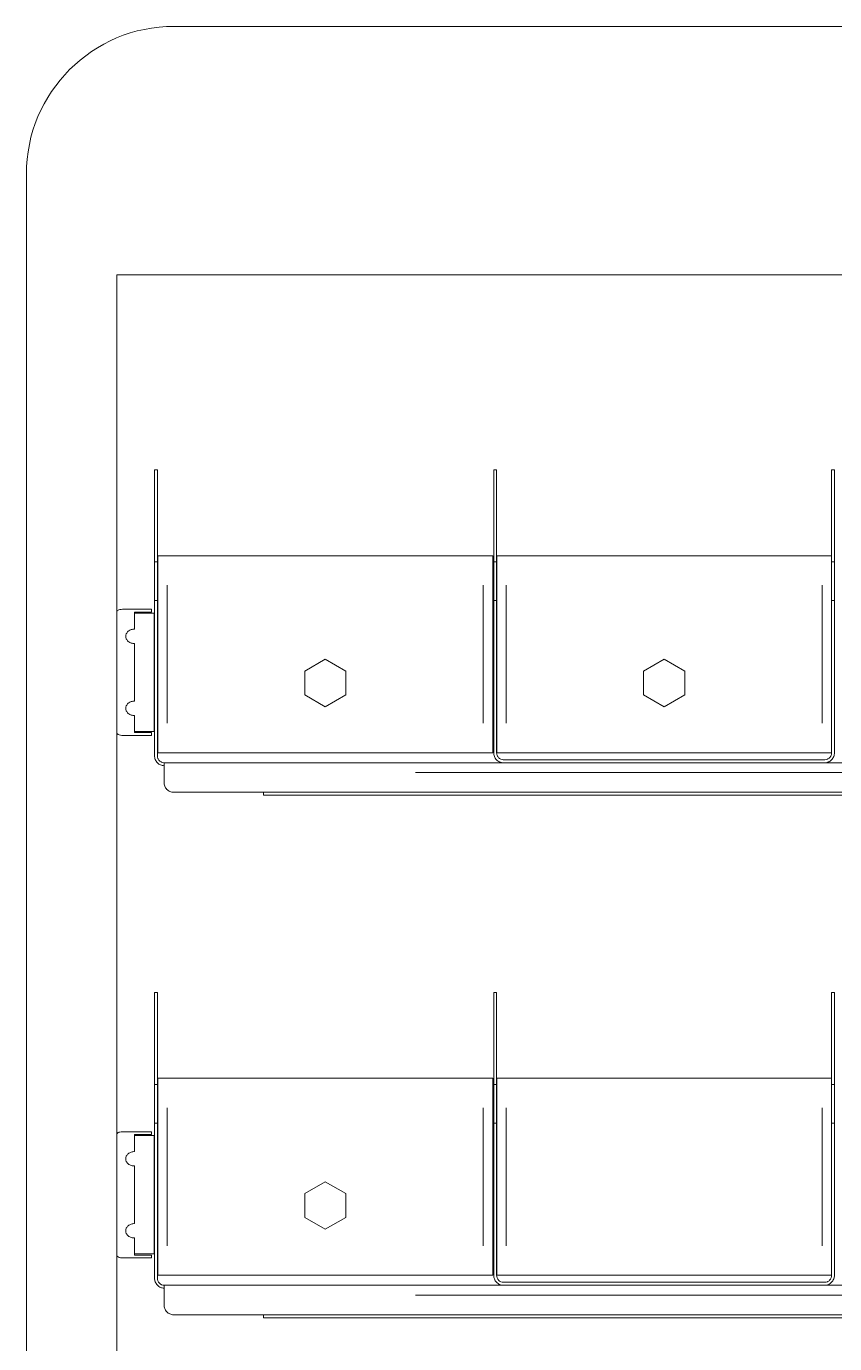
# Model space of a CAD drawing. Header units: millimetres. Extents: x 2057 to 9175, y 1255 to 6854.
# Drawn here: x 3883 to 4293, y 4444 to 5112 of the extents above; entities that cross this region are included whole.
import ezdxf

# ---------------------------------------------------------------- set-up
doc = ezdxf.new("R2010")
doc.units = ezdxf.units.MM

msp = doc.modelspace()

# ---------------------------------------------------------------- linework, layer by layer
at = {"color": 7, "linetype": 'Continuous', "lineweight": 15}
for p, q in [((4798.31, 5112.07), (3958.31, 5112.07)), ((3883.31, 5037.07), (3883.31, 3773.07)), ((3929.31, 3813.07), (3929.31, 4986.07)), ((3929.31, 4986.07), (4827.31, 4986.07)), ((3948.4, 4887.07), (3949.83, 4887.07)), ((3948.4, 4840.39), (3948.4, 4887.07)), ((3949.83, 4887.07), (3949.83, 4840.39)), ((4120.51, 4887.07), (4121.94, 4887.07)), ((4120.51, 4840.39), (4120.51, 4887.07)), ((4121.94, 4887.07), (4121.94, 4840.39)), ((4291.89, 4887.07), (4293.33, 4887.07)), ((4291.89, 4840.39), (4291.89, 4887.07)), ((4293.33, 4887.07), (4293.33, 4840.39)), ((3948.4, 4820.81), (3948.4, 4840.39)), ((3949.83, 4840.39), (3949.83, 4820.81)), ((3950.06, 4743.57), (3950.06, 4843.57)), ((3954.83, 4843.57), (4115.18, 4843.57)), ((4119.95, 4743.57), (4119.95, 4843.57)), ((4120.51, 4820.81), (4120.51, 4840.39)), ((4121.94, 4840.39), (4121.94, 4820.81)), ((4122.02, 4743.57), (4122.02, 4843.57)), ((4126.8, 4843.57), (4287.14, 4843.57)), ((4291.89, 4820.81), (4291.89, 4840.39)), ((4293.33, 4840.39), (4293.33, 4820.81)), ((3948.4, 4742.07), (3948.4, 4820.81)), ((3949.83, 4820.81), (3949.83, 4742.07)), ((4120.51, 4820.81), (4120.51, 4743.57)), ((4121.94, 4743.57), (4121.94, 4820.81)), ((4291.89, 4743.57), (4291.89, 4820.81)), ((4293.33, 4820.81), (4293.33, 4743.57)), ((3932.03, 4816.41), (3946.75, 4816.41)), ((3946.75, 4814.98), (3938.24, 4814.98)), ((3938.24, 4814.98), (3938.24, 4806.32)), ((3938.24, 4814.41), (3938.24, 4806.32)), ((3948.18, 4814.41), (3938.24, 4814.41)), ((3946.75, 4814.98), (3946.75, 4816.41)), ((3948.18, 4754.41), (3948.18, 4814.41)), ((3938.24, 4769.8), (3938.24, 4799.02)), ((3938.24, 4799.02), (3938.24, 4769.8)), ((4024.56, 4785), (4035.01, 4791.03)), ((4035.01, 4791.03), (4045.45, 4785)), ((4206.98, 4791.03), (4196.53, 4785)), ((4217.42, 4785), (4206.98, 4791.03)), ((4024.56, 4772.94), (4024.56, 4785)), ((4045.45, 4785), (4045.45, 4772.94)), ((4196.53, 4785), (4196.53, 4772.94)), ((4217.42, 4772.94), (4217.42, 4785)), ((4035.01, 4766.91), (4024.56, 4772.94)), ((4045.45, 4772.94), (4035.01, 4766.91)), ((4196.53, 4772.94), (4206.98, 4766.91)), ((4206.98, 4766.91), (4217.42, 4772.94)), ((3938.24, 4753.85), (3938.24, 4762.51)), ((3938.24, 4754.41), (3938.24, 4762.51)), ((3932.03, 4752.41), (3946.75, 4752.41)), ((3938.24, 4754.41), (3948.18, 4754.41)), ((3946.75, 4753.85), (3938.24, 4753.85)), ((3946.75, 4753.85), (3946.75, 4752.41)), ((3953.18, 4733.57), (3953.18, 4738.57)), ((3953.18, 4738.57), (4803.43, 4738.57)), ((4803.43, 4738.57), (3953.18, 4738.57)), ((4115.18, 4743.57), (3954.83, 4743.57)), ((4288.55, 4740.07), (4125.28, 4740.07)), ((4125.28, 4738.57), (4288.55, 4738.57)), ((4287.14, 4743.57), (4126.8, 4743.57)), ((3953.18, 4728.57), (3953.18, 4733.57)), ((3958.02, 4723.57), (4798.59, 4723.57)), ((4003.72, 4722.06), (4003.72, 4723.57)), ((4003.72, 4722.06), (4758.45, 4722.06)), ((3948.4, 4622.07), (3949.83, 4622.07)), ((3948.4, 4575.39), (3948.4, 4622.07)), ((3949.83, 4622.07), (3949.83, 4575.39)), ((4120.51, 4622.07), (4121.94, 4622.07)), ((4120.51, 4575.39), (4120.51, 4622.07)), ((4121.94, 4622.07), (4121.94, 4575.39)), ((4291.89, 4622.07), (4293.33, 4622.07)), ((4291.89, 4575.39), (4291.89, 4622.07)), ((4293.33, 4622.07), (4293.33, 4575.39)), ((3950.06, 4578.57), (3950.06, 4478.57)), ((3954.83, 4578.57), (4115.18, 4578.57)), ((4119.95, 4578.57), (4119.95, 4478.57)), ((4122.02, 4578.57), (4122.02, 4478.57)), ((4126.8, 4578.57), (4287.14, 4578.57)), ((3948.4, 4555.81), (3948.4, 4575.39)), ((3949.83, 4575.39), (3949.83, 4555.81)), ((4120.51, 4555.81), (4120.51, 4575.39)), ((4121.94, 4575.39), (4121.94, 4555.81)), ((4291.89, 4555.81), (4291.89, 4575.39)), ((4293.33, 4575.39), (4293.33, 4555.81)), ((3932.03, 4551.41), (3946.75, 4551.41)), ((3946.75, 4549.98), (3946.75, 4551.41)), ((3948.4, 4477.07), (3948.4, 4555.81)), ((3949.83, 4555.81), (3949.83, 4477.07)), ((4120.51, 4555.81), (4120.51, 4478.57)), ((4121.94, 4478.57), (4121.94, 4555.81)), ((4291.89, 4478.57), (4291.89, 4555.81)), ((4293.33, 4555.81), (4293.33, 4478.57)), ((3946.75, 4549.98), (3938.24, 4549.98)), ((3938.24, 4549.98), (3938.24, 4541.32)), ((3938.24, 4549.41), (3938.24, 4541.32)), ((3948.18, 4549.41), (3938.24, 4549.41)), ((3948.18, 4489.41), (3948.18, 4549.41)), ((3938.24, 4534.02), (3938.24, 4504.8)), ((4024.56, 4520), (4035.01, 4526.03)), ((4035.01, 4526.03), (4045.45, 4520)), ((4024.56, 4507.94), (4024.56, 4520)), ((4045.45, 4520), (4045.45, 4507.94)), ((4035.01, 4501.91), (4024.56, 4507.94)), ((4045.45, 4507.94), (4035.01, 4501.91)), ((3938.24, 4489.41), (3938.24, 4497.51)), ((3938.24, 4488.85), (3938.24, 4497.51)), ((3932.03, 4487.41), (3946.75, 4487.41)), ((3938.24, 4489.41), (3948.18, 4489.41)), ((3946.75, 4488.85), (3938.24, 4488.85)), ((3946.75, 4488.85), (3946.75, 4487.41)), ((4115.18, 4478.57), (3954.83, 4478.57)), ((4287.14, 4478.57), (4126.8, 4478.57)), ((3953.18, 4468.57), (3953.18, 4473.57)), ((3953.18, 4473.57), (4803.43, 4473.57)), ((4803.43, 4473.57), (3953.18, 4473.57)), ((4288.55, 4475.07), (4125.28, 4475.07)), ((4125.28, 4473.57), (4288.55, 4473.57)), ((3953.18, 4463.57), (3953.18, 4468.57)), ((3958.02, 4458.57), (4798.59, 4458.57)), ((4003.72, 4457.06), (4003.72, 4458.57)), ((4003.72, 4457.06), (4758.45, 4457.06))]:
    msp.add_line(p, q, dxfattribs=at)
at = {"color": 8, "linetype": 'Continuous', "lineweight": 15}
for p, q in [((3948.62, 4840.39), (3949.62, 4840.39)), ((4120.72, 4840.39), (4121.72, 4840.39)), ((4292.11, 4840.39), (4293.11, 4840.39)), ((3954.83, 4758.57), (3954.83, 4828.57)), ((4115.18, 4758.57), (4115.18, 4828.57)), ((4126.8, 4758.57), (4126.8, 4828.57)), ((4287.14, 4758.57), (4287.14, 4828.57)), ((3949.62, 4820.81), (3948.62, 4820.81)), ((4121.72, 4820.81), (4120.72, 4820.81)), ((4293.11, 4820.81), (4292.11, 4820.81)), ((4675.89, 4733.57), (4080.72, 4733.57)), ((3948.62, 4575.39), (3949.62, 4575.39)), ((4120.72, 4575.39), (4121.72, 4575.39)), ((4292.11, 4575.39), (4293.11, 4575.39)), ((3954.83, 4563.57), (3954.83, 4493.57)), ((4115.18, 4563.57), (4115.18, 4493.57)), ((4126.8, 4563.57), (4126.8, 4493.57)), ((4287.14, 4563.57), (4287.14, 4493.57)), ((3949.62, 4555.81), (3948.62, 4555.81)), ((4121.72, 4555.81), (4120.72, 4555.81)), ((4293.11, 4555.81), (4292.11, 4555.81)), ((4675.89, 4468.57), (4080.72, 4468.57))]:
    msp.add_line(p, q, dxfattribs=at)
at = {"color": 7, "linetype": 'Continuous', "lineweight": 15}
msp.add_arc((3958.31, 5037.07), 75, 90, 180, dxfattribs=at)
for points, knots in [([(3950.06, 4843.57), (3950.06, 4843.57), (3950.16, 4843.57), (3950.51, 4843.57), (3950.66, 4843.57), (3951.01, 4843.57), (3951.22, 4843.57), (3951.69, 4843.57), (3951.95, 4843.57), (3952.49, 4843.57), (3952.78, 4843.57), (3953.66, 4843.57), (3954.27, 4843.57), (3954.83, 4843.57)], [0, 0, 0, 0, 0.25, 0.25, 0.375, 0.375, 0.5, 0.5, 0.625, 0.625, 0.75, 0.75, 1, 1, 1, 1]), ([(4115.18, 4843.57), (4115.74, 4843.57), (4116.35, 4843.57), (4117.23, 4843.57), (4117.52, 4843.57), (4118.06, 4843.57), (4118.32, 4843.57), (4118.79, 4843.57), (4119, 4843.57), (4119.35, 4843.57), (4119.5, 4843.57), (4119.85, 4843.57), (4119.95, 4843.57), (4119.95, 4843.57)], [0, 0, 0, 0, 0.25, 0.25, 0.375, 0.375, 0.5, 0.5, 0.625, 0.625, 0.75, 0.75, 1, 1, 1, 1]), ([(4122.02, 4843.57), (4122.02, 4843.57), (4122.13, 4843.57), (4122.47, 4843.57), (4122.62, 4843.57), (4122.98, 4843.57), (4123.19, 4843.57), (4123.65, 4843.57), (4123.91, 4843.57), (4124.46, 4843.57), (4124.75, 4843.57), (4125.63, 4843.57), (4126.24, 4843.57), (4126.8, 4843.57)], [0, 0, 0, 0, 0.25, 0.25, 0.375, 0.375, 0.5, 0.5, 0.625, 0.625, 0.75, 0.75, 1, 1, 1, 1]), ([(4287.14, 4843.57), (4287.71, 4843.57), (4288.31, 4843.57), (4289.2, 4843.57), (4289.48, 4843.57), (4290.03, 4843.57), (4290.29, 4843.57), (4290.75, 4843.57), (4290.96, 4843.57), (4291.32, 4843.57), (4291.47, 4843.57), (4291.82, 4843.57), (4291.92, 4843.57), (4291.92, 4843.57)], [0, 0, 0, 0, 0.25, 0.25, 0.375, 0.375, 0.5, 0.5, 0.625, 0.625, 0.75, 0.75, 1, 1, 1, 1]), ([(3932.03, 4816.41), (3931.58, 4816.37), (3930.63, 4816.27), (3929.66, 4815.86), (3929.32, 4815.46), (3929.31, 4815.45)], [0, 0, 0, 0, 0.461755, 0.980111, 1, 1, 1, 1]), ([(3938.24, 4799.02), (3937.71, 4799.02), (3937.13, 4799.1), (3936.02, 4799.46), (3935.48, 4799.74), (3934.59, 4800.45), (3934.25, 4800.88), (3933.81, 4801.78), (3933.71, 4802.24), (3933.71, 4803.1), (3933.81, 4803.57), (3934.25, 4804.46), (3934.59, 4804.9), (3935.48, 4805.61), (3936.02, 4805.89), (3937.13, 4806.24), (3937.71, 4806.32), (3938.24, 4806.32)], [0, 0, 0, 0, 0.125, 0.125, 0.25, 0.25, 0.375, 0.375, 0.5, 0.5, 0.625, 0.625, 0.75, 0.75, 0.875, 0.875, 1, 1, 1, 1]), ([(3938.24, 4806.32), (3937.71, 4806.32), (3937.13, 4806.24), (3936.02, 4805.89), (3935.48, 4805.61), (3934.59, 4804.9), (3934.25, 4804.46), (3933.81, 4803.57), (3933.71, 4803.1), (3933.71, 4802.24), (3933.81, 4801.78), (3934.25, 4800.88), (3934.59, 4800.45), (3935.48, 4799.74), (3936.02, 4799.46), (3937.13, 4799.1), (3937.71, 4799.02), (3938.24, 4799.02)], [0, 0, 0, 0, 0.125, 0.125, 0.25, 0.25, 0.375, 0.375, 0.5, 0.5, 0.625, 0.625, 0.75, 0.75, 0.875, 0.875, 1, 1, 1, 1]), ([(3938.24, 4762.51), (3937.71, 4762.51), (3937.13, 4762.58), (3936.02, 4762.94), (3935.48, 4763.22), (3934.59, 4763.93), (3934.25, 4764.36), (3933.81, 4765.26), (3933.71, 4765.72), (3933.71, 4766.58), (3933.81, 4767.05), (3934.25, 4767.95), (3934.59, 4768.38), (3935.48, 4769.09), (3936.02, 4769.37), (3937.13, 4769.72), (3937.71, 4769.8), (3938.24, 4769.8)], [0, 0, 0, 0, 0.125, 0.125, 0.25, 0.25, 0.375, 0.375, 0.5, 0.5, 0.625, 0.625, 0.75, 0.75, 0.875, 0.875, 1, 1, 1, 1]), ([(3938.24, 4762.51), (3937.71, 4762.51), (3937.13, 4762.58), (3936.02, 4762.94), (3935.48, 4763.22), (3934.59, 4763.93), (3934.25, 4764.36), (3933.81, 4765.26), (3933.71, 4765.72), (3933.71, 4766.58), (3933.81, 4767.05), (3934.25, 4767.95), (3934.59, 4768.38), (3935.48, 4769.09), (3936.02, 4769.37), (3937.13, 4769.72), (3937.71, 4769.8), (3938.24, 4769.8)], [0, 0, 0, 0, 0.125, 0.125, 0.25, 0.25, 0.375, 0.375, 0.5, 0.5, 0.625, 0.625, 0.75, 0.75, 0.875, 0.875, 1, 1, 1, 1]), ([(3929.31, 4753.4), (3929.37, 4753.33), (3929.7, 4753), (3930.54, 4752.62), (3931.41, 4752.42), (3931.94, 4752.41), (3932.03, 4752.41)], [0, 0, 0, 0, 0.099553, 0.466632, 0.905893, 1, 1, 1, 1]), ([(3953.18, 4737.07), (3952.61, 4737.07), (3952.01, 4737.18), (3951.12, 4737.54), (3950.84, 4737.7), (3950.29, 4738.07), (3950.03, 4738.29), (3949.57, 4738.78), (3949.36, 4739.05), (3949, 4739.62), (3948.85, 4739.92), (3948.5, 4740.84), (3948.4, 4741.48), (3948.4, 4742.07)], [0, 0, 0, 0, 0.25, 0.25, 0.375, 0.375, 0.5, 0.5, 0.625, 0.625, 0.75, 0.75, 1, 1, 1, 1]), ([(3953.18, 4738.57), (3952.78, 4738.57), (3952.36, 4738.64), (3951.53, 4738.99), (3951.14, 4739.25), (3950.49, 4739.94), (3950.23, 4740.35), (3949.91, 4741.21), (3949.83, 4741.66), (3949.83, 4742.07)], [0, 0, 0, 0, 0.25, 0.25, 0.5, 0.5, 0.75, 0.75, 1, 1, 1, 1]), ([(3954.83, 4743.57), (3954.27, 4743.57), (3953.66, 4743.57), (3952.78, 4743.57), (3952.49, 4743.57), (3951.95, 4743.57), (3951.69, 4743.57), (3951.22, 4743.57), (3951.01, 4743.57), (3950.66, 4743.57), (3950.51, 4743.57), (3950.16, 4743.57), (3950.06, 4743.57), (3950.06, 4743.57)], [0, 0, 0, 0, 0.25, 0.25, 0.375, 0.375, 0.5, 0.5, 0.625, 0.625, 0.75, 0.75, 1, 1, 1, 1]), ([(4119.95, 4743.57), (4119.95, 4743.57), (4119.85, 4743.57), (4119.5, 4743.57), (4119.35, 4743.57), (4119, 4743.57), (4118.79, 4743.57), (4118.32, 4743.57), (4118.06, 4743.57), (4117.52, 4743.57), (4117.23, 4743.57), (4116.35, 4743.57), (4115.74, 4743.57), (4115.18, 4743.57)], [0, 0, 0, 0, 0.25, 0.25, 0.375, 0.375, 0.5, 0.5, 0.625, 0.625, 0.75, 0.75, 1, 1, 1, 1]), ([(4120.51, 4743.57), (4120.51, 4742.98), (4120.61, 4742.34), (4120.96, 4741.42), (4121.11, 4741.12), (4121.46, 4740.55), (4121.67, 4740.28), (4122.14, 4739.79), (4122.4, 4739.57), (4122.94, 4739.2), (4123.23, 4739.04), (4124.11, 4738.68), (4124.72, 4738.57), (4125.28, 4738.57)], [0, 0, 0, 0, 0.25, 0.25, 0.375, 0.375, 0.5, 0.5, 0.625, 0.625, 0.75, 0.75, 1, 1, 1, 1]), ([(4125.28, 4740.07), (4124.89, 4740.07), (4124.46, 4740.14), (4123.64, 4740.49), (4123.24, 4740.75), (4122.59, 4741.44), (4122.34, 4741.85), (4122.01, 4742.71), (4121.94, 4743.16), (4121.94, 4743.57)], [0, 0, 0, 0, 0.25, 0.25, 0.5, 0.5, 0.75, 0.75, 1, 1, 1, 1]), ([(4126.8, 4743.57), (4126.24, 4743.57), (4125.63, 4743.57), (4124.75, 4743.57), (4124.46, 4743.57), (4123.91, 4743.57), (4123.65, 4743.57), (4123.19, 4743.57), (4122.98, 4743.57), (4122.62, 4743.57), (4122.47, 4743.57), (4122.13, 4743.57), (4122.02, 4743.57), (4122.02, 4743.57)], [0, 0, 0, 0, 0.25, 0.25, 0.375, 0.375, 0.5, 0.5, 0.625, 0.625, 0.75, 0.75, 1, 1, 1, 1]), ([(4291.92, 4743.57), (4291.92, 4743.57), (4291.82, 4743.57), (4291.47, 4743.57), (4291.32, 4743.57), (4290.96, 4743.57), (4290.75, 4743.57), (4290.29, 4743.57), (4290.03, 4743.57), (4289.48, 4743.57), (4289.2, 4743.57), (4288.31, 4743.57), (4287.71, 4743.57), (4287.14, 4743.57)], [0, 0, 0, 0, 0.25, 0.25, 0.375, 0.375, 0.5, 0.5, 0.625, 0.625, 0.75, 0.75, 1, 1, 1, 1]), ([(4288.55, 4740.07), (4288.94, 4740.07), (4289.37, 4740.14), (4290.19, 4740.49), (4290.59, 4740.75), (4291.24, 4741.44), (4291.5, 4741.85), (4291.82, 4742.71), (4291.89, 4743.16), (4291.89, 4743.57)], [0, 0, 0, 0, 0.25, 0.25, 0.5, 0.5, 0.75, 0.75, 1, 1, 1, 1]), ([(4288.55, 4738.57), (4289.11, 4738.57), (4289.72, 4738.68), (4290.6, 4739.04), (4290.89, 4739.2), (4291.44, 4739.57), (4291.7, 4739.79), (4292.16, 4740.28), (4292.37, 4740.55), (4292.73, 4741.12), (4292.88, 4741.42), (4293.22, 4742.34), (4293.33, 4742.98), (4293.33, 4743.57)], [0, 0, 0, 0, 0.25, 0.25, 0.375, 0.375, 0.5, 0.5, 0.625, 0.625, 0.75, 0.75, 1, 1, 1, 1]), ([(3953.18, 4728.57), (3953.18, 4727.93), (3953.3, 4727.28), (3953.77, 4726.08), (3954.12, 4725.53), (3955.01, 4724.6), (3955.55, 4724.22), (3956.73, 4723.7), (3957.37, 4723.57), (3958.02, 4723.57)], [0, 0, 0, 0, 0.25, 0.25, 0.5, 0.5, 0.75, 0.75, 1, 1, 1, 1]), ([(3950.06, 4578.57), (3950.06, 4578.57), (3950.16, 4578.57), (3950.51, 4578.57), (3950.66, 4578.57), (3951.01, 4578.57), (3951.22, 4578.57), (3951.69, 4578.57), (3951.95, 4578.57), (3952.49, 4578.57), (3952.78, 4578.57), (3953.66, 4578.57), (3954.27, 4578.57), (3954.83, 4578.57)], [0, 0, 0, 0, 0.25, 0.25, 0.375, 0.375, 0.5, 0.5, 0.625, 0.625, 0.75, 0.75, 1, 1, 1, 1]), ([(4115.18, 4578.57), (4115.74, 4578.57), (4116.35, 4578.57), (4117.23, 4578.57), (4117.52, 4578.57), (4118.06, 4578.57), (4118.32, 4578.57), (4118.79, 4578.57), (4119, 4578.57), (4119.35, 4578.57), (4119.5, 4578.57), (4119.85, 4578.57), (4119.95, 4578.57), (4119.95, 4578.57)], [0, 0, 0, 0, 0.25, 0.25, 0.375, 0.375, 0.5, 0.5, 0.625, 0.625, 0.75, 0.75, 1, 1, 1, 1]), ([(4122.02, 4578.57), (4122.02, 4578.57), (4122.13, 4578.57), (4122.47, 4578.57), (4122.62, 4578.57), (4122.98, 4578.57), (4123.19, 4578.57), (4123.65, 4578.57), (4123.91, 4578.57), (4124.46, 4578.57), (4124.75, 4578.57), (4125.63, 4578.57), (4126.24, 4578.57), (4126.8, 4578.57)], [0, 0, 0, 0, 0.25, 0.25, 0.375, 0.375, 0.5, 0.5, 0.625, 0.625, 0.75, 0.75, 1, 1, 1, 1]), ([(4287.14, 4578.57), (4287.71, 4578.57), (4288.31, 4578.57), (4289.2, 4578.57), (4289.48, 4578.57), (4290.03, 4578.57), (4290.29, 4578.57), (4290.75, 4578.57), (4290.96, 4578.57), (4291.32, 4578.57), (4291.47, 4578.57), (4291.82, 4578.57), (4291.92, 4578.57), (4291.92, 4578.57)], [0, 0, 0, 0, 0.25, 0.25, 0.375, 0.375, 0.5, 0.5, 0.625, 0.625, 0.75, 0.75, 1, 1, 1, 1]), ([(3932.03, 4551.41), (3931.58, 4551.37), (3930.63, 4551.27), (3929.66, 4550.86), (3929.32, 4550.46), (3929.31, 4550.45)], [0, 0, 0, 0, 0.4617552, 0.9801106, 1, 1, 1, 1]), ([(3938.24, 4541.32), (3937.71, 4541.32), (3937.13, 4541.24), (3936.02, 4540.89), (3935.48, 4540.61), (3934.59, 4539.9), (3934.25, 4539.46), (3933.81, 4538.57), (3933.71, 4538.1), (3933.71, 4537.24), (3933.81, 4536.78), (3934.25, 4535.88), (3934.59, 4535.45), (3935.48, 4534.74), (3936.02, 4534.46), (3937.13, 4534.1), (3937.71, 4534.02), (3938.24, 4534.02)], [0, 0, 0, 0, 0.125, 0.125, 0.25, 0.25, 0.375, 0.375, 0.5, 0.5, 0.625, 0.625, 0.75, 0.75, 0.875, 0.875, 1, 1, 1, 1]), ([(3938.24, 4534.02), (3937.71, 4534.02), (3937.13, 4534.1), (3936.02, 4534.46), (3935.48, 4534.74), (3934.59, 4535.45), (3934.25, 4535.88), (3933.81, 4536.78), (3933.71, 4537.24), (3933.71, 4538.1), (3933.81, 4538.57), (3934.25, 4539.46), (3934.59, 4539.9), (3935.48, 4540.61), (3936.02, 4540.89), (3937.13, 4541.24), (3937.71, 4541.32), (3938.24, 4541.32)], [0, 0, 0, 0, 0.125, 0.125, 0.25, 0.25, 0.375, 0.375, 0.5, 0.5, 0.625, 0.625, 0.75, 0.75, 0.875, 0.875, 1, 1, 1, 1]), ([(3938.24, 4497.51), (3937.71, 4497.51), (3937.13, 4497.58), (3936.02, 4497.94), (3935.48, 4498.22), (3934.59, 4498.93), (3934.25, 4499.36), (3933.81, 4500.26), (3933.71, 4500.72), (3933.71, 4501.58), (3933.81, 4502.05), (3934.25, 4502.95), (3934.59, 4503.38), (3935.48, 4504.09), (3936.02, 4504.37), (3937.13, 4504.72), (3937.71, 4504.8), (3938.24, 4504.8)], [0, 0, 0, 0, 0.125, 0.125, 0.25, 0.25, 0.375, 0.375, 0.5, 0.5, 0.625, 0.625, 0.75, 0.75, 0.875, 0.875, 1, 1, 1, 1]), ([(3938.24, 4497.51), (3937.71, 4497.51), (3937.13, 4497.58), (3936.02, 4497.94), (3935.48, 4498.22), (3934.59, 4498.93), (3934.25, 4499.36), (3933.81, 4500.26), (3933.71, 4500.72), (3933.71, 4501.58), (3933.81, 4502.05), (3934.25, 4502.95), (3934.59, 4503.38), (3935.48, 4504.09), (3936.02, 4504.37), (3937.13, 4504.72), (3937.71, 4504.8), (3938.24, 4504.8)], [0, 0, 0, 0, 0.125, 0.125, 0.25, 0.25, 0.375, 0.375, 0.5, 0.5, 0.625, 0.625, 0.75, 0.75, 0.875, 0.875, 1, 1, 1, 1]), ([(3929.31, 4488.4), (3929.37, 4488.33), (3929.7, 4488), (3930.54, 4487.62), (3931.41, 4487.42), (3931.94, 4487.41), (3932.03, 4487.41)], [0, 0, 0, 0, 0.099553, 0.466632, 0.905893, 1, 1, 1, 1]), ([(3953.18, 4472.07), (3952.61, 4472.07), (3952.01, 4472.18), (3951.12, 4472.54), (3950.84, 4472.7), (3950.29, 4473.07), (3950.03, 4473.29), (3949.57, 4473.78), (3949.36, 4474.05), (3949, 4474.62), (3948.85, 4474.92), (3948.5, 4475.84), (3948.4, 4476.48), (3948.4, 4477.07)], [0, 0, 0, 0, 0.25, 0.25, 0.375, 0.375, 0.5, 0.5, 0.625, 0.625, 0.75, 0.75, 1, 1, 1, 1]), ([(3953.18, 4473.57), (3952.78, 4473.57), (3952.36, 4473.64), (3951.53, 4473.99), (3951.14, 4474.25), (3950.49, 4474.94), (3950.23, 4475.35), (3949.91, 4476.21), (3949.83, 4476.66), (3949.83, 4477.07)], [0, 0, 0, 0, 0.25, 0.25, 0.5, 0.5, 0.75, 0.75, 1, 1, 1, 1]), ([(3954.83, 4478.57), (3954.27, 4478.57), (3953.66, 4478.57), (3952.78, 4478.57), (3952.49, 4478.57), (3951.95, 4478.57), (3951.69, 4478.57), (3951.22, 4478.57), (3951.01, 4478.57), (3950.66, 4478.57), (3950.51, 4478.57), (3950.16, 4478.57), (3950.06, 4478.57), (3950.06, 4478.57)], [0, 0, 0, 0, 0.25, 0.25, 0.375, 0.375, 0.5, 0.5, 0.625, 0.625, 0.75, 0.75, 1, 1, 1, 1]), ([(4119.95, 4478.57), (4119.95, 4478.57), (4119.85, 4478.57), (4119.5, 4478.57), (4119.35, 4478.57), (4119, 4478.57), (4118.79, 4478.57), (4118.32, 4478.57), (4118.06, 4478.57), (4117.52, 4478.57), (4117.23, 4478.57), (4116.35, 4478.57), (4115.74, 4478.57), (4115.18, 4478.57)], [0, 0, 0, 0, 0.25, 0.25, 0.375, 0.375, 0.5, 0.5, 0.625, 0.625, 0.75, 0.75, 1, 1, 1, 1]), ([(4120.51, 4478.57), (4120.51, 4477.98), (4120.61, 4477.34), (4120.96, 4476.42), (4121.11, 4476.12), (4121.46, 4475.55), (4121.67, 4475.28), (4122.14, 4474.79), (4122.4, 4474.57), (4122.94, 4474.2), (4123.23, 4474.04), (4124.11, 4473.68), (4124.72, 4473.57), (4125.28, 4473.57)], [0, 0, 0, 0, 0.25, 0.25, 0.375, 0.375, 0.5, 0.5, 0.625, 0.625, 0.75, 0.75, 1, 1, 1, 1]), ([(4125.28, 4475.07), (4124.89, 4475.07), (4124.46, 4475.14), (4123.64, 4475.49), (4123.24, 4475.75), (4122.59, 4476.44), (4122.34, 4476.85), (4122.01, 4477.71), (4121.94, 4478.16), (4121.94, 4478.57)], [0, 0, 0, 0, 0.25, 0.25, 0.5, 0.5, 0.75, 0.75, 1, 1, 1, 1]), ([(4126.8, 4478.57), (4126.24, 4478.57), (4125.63, 4478.57), (4124.75, 4478.57), (4124.46, 4478.57), (4123.91, 4478.57), (4123.65, 4478.57), (4123.19, 4478.57), (4122.98, 4478.57), (4122.62, 4478.57), (4122.47, 4478.57), (4122.13, 4478.57), (4122.02, 4478.57), (4122.02, 4478.57)], [0, 0, 0, 0, 0.25, 0.25, 0.375, 0.375, 0.5, 0.5, 0.625, 0.625, 0.75, 0.75, 1, 1, 1, 1]), ([(4291.92, 4478.57), (4291.92, 4478.57), (4291.82, 4478.57), (4291.47, 4478.57), (4291.32, 4478.57), (4290.96, 4478.57), (4290.75, 4478.57), (4290.29, 4478.57), (4290.03, 4478.57), (4289.48, 4478.57), (4289.2, 4478.57), (4288.31, 4478.57), (4287.71, 4478.57), (4287.14, 4478.57)], [0, 0, 0, 0, 0.25, 0.25, 0.375, 0.375, 0.5, 0.5, 0.625, 0.625, 0.75, 0.75, 1, 1, 1, 1]), ([(4288.55, 4475.07), (4288.94, 4475.07), (4289.37, 4475.14), (4290.19, 4475.49), (4290.59, 4475.75), (4291.24, 4476.44), (4291.5, 4476.85), (4291.82, 4477.71), (4291.89, 4478.16), (4291.89, 4478.57)], [0, 0, 0, 0, 0.25, 0.25, 0.5, 0.5, 0.75, 0.75, 1, 1, 1, 1]), ([(4288.55, 4473.57), (4289.11, 4473.57), (4289.72, 4473.68), (4290.6, 4474.04), (4290.89, 4474.2), (4291.44, 4474.57), (4291.7, 4474.79), (4292.16, 4475.28), (4292.37, 4475.55), (4292.73, 4476.12), (4292.88, 4476.42), (4293.22, 4477.34), (4293.33, 4477.98), (4293.33, 4478.57)], [0, 0, 0, 0, 0.25, 0.25, 0.375, 0.375, 0.5, 0.5, 0.625, 0.625, 0.75, 0.75, 1, 1, 1, 1]), ([(3953.18, 4463.57), (3953.18, 4462.93), (3953.3, 4462.28), (3953.77, 4461.08), (3954.12, 4460.53), (3955.01, 4459.6), (3955.55, 4459.22), (3956.73, 4458.7), (3957.37, 4458.57), (3958.02, 4458.57)], [0, 0, 0, 0, 0.25, 0.25, 0.5, 0.5, 0.75, 0.75, 1, 1, 1, 1])]:
    msp.add_open_spline(points, degree=3, knots=knots, dxfattribs=at)

doc.saveas('drawing.dxf')
